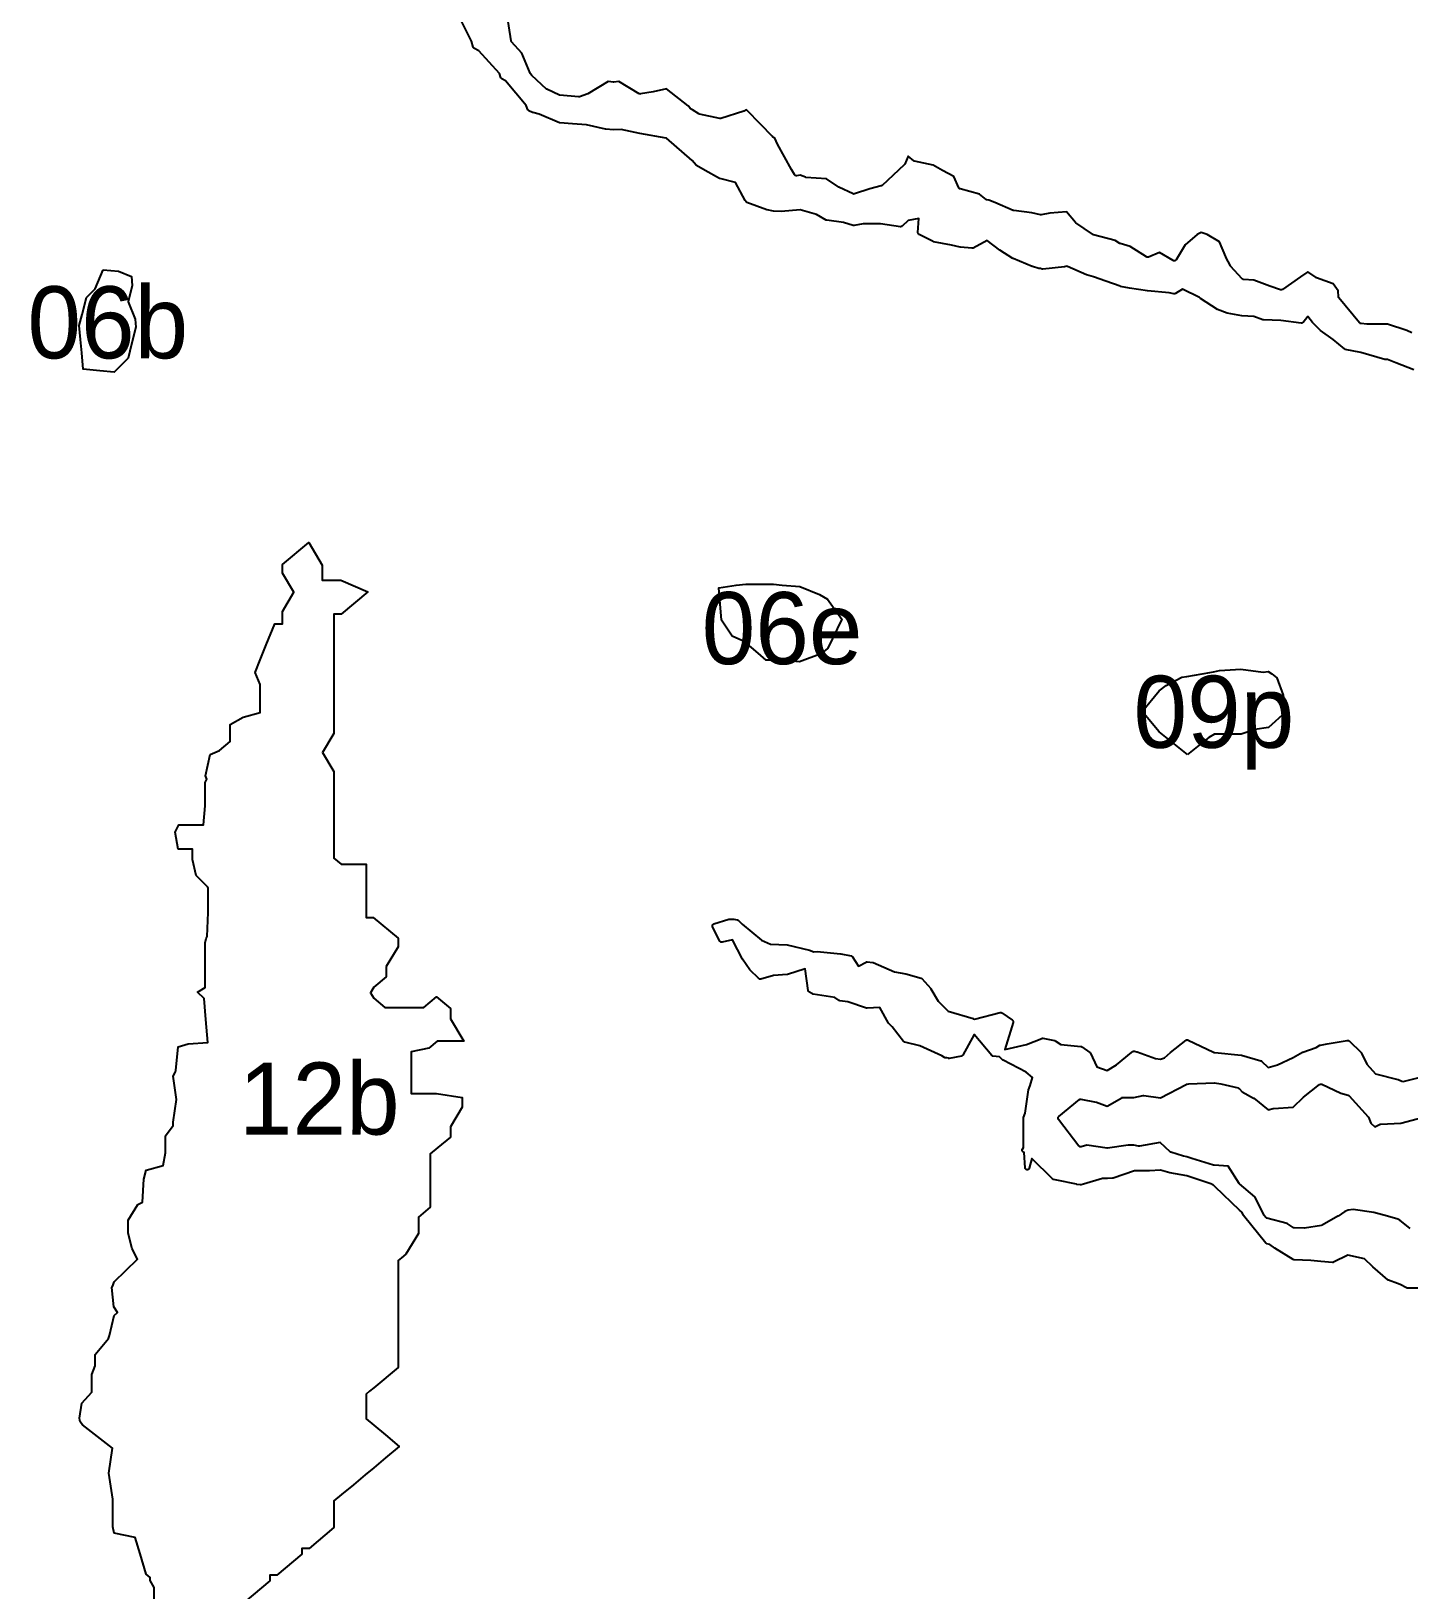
# Model space of a CAD drawing. Header units: millimetres. Extents: x 0 to 500, y 0 to 700.
# Drawn here: x 375.4 to 423.2, y 318.8 to 372.9 of the extents above; entities that cross this region are included whole.
import ezdxf
from ezdxf.enums import TextEntityAlignment as Align

# ---------------------------------------------------------------- set-up
doc = ezdxf.new("R2010")
doc.units = ezdxf.units.MM
doc.layers.add('CORTE', color=1, linetype='Continuous')
doc.layers.add('GRABADO', color=5, linetype='Continuous')

msp = doc.modelspace()

# ---------------------------------------------------------------- linework, layer by layer
at = {"layer": 'CORTE'}
for points in [[(423.335, 361.184), (422.706, 361.436), (422.477, 361.52), (422.42, 361.545), (422.338, 361.545), (422.33, 361.545), (422.323, 361.547), (421.491, 361.788), (420.954, 361.899), (420.949, 361.9), (420.943, 361.902), (420.935, 361.906), (420.926, 361.912), (420.536, 362.239), (420.093, 362.558), (420.089, 362.562), (420.085, 362.565), (419.823, 362.835), (419.656, 363.035), (419.49, 362.836), (419.485, 362.831), (419.476, 362.823), (419.467, 362.818), (419.461, 362.815), (419.455, 362.813), (419.445, 362.811), (419.433, 362.81), (419.426, 362.81), (418.724, 362.897), (418.116, 362.923), (418.108, 362.923), (418.101, 362.925), (418.097, 362.926), (417.788, 363.039), (417.366, 363.061), (417.362, 363.061), (416.858, 363.154), (416.852, 363.156), (416.527, 363.276), (416.522, 363.279), (416.518, 363.281), (415.927, 363.668), (415.923, 363.671), (415.918, 363.675), (415.912, 363.681), (415.909, 363.685), (415.9, 363.698), (415.31, 363.982), (415.063, 363.834), (415.057, 363.83), (415.048, 363.827), (415.043, 363.825), (415.038, 363.824), (415.032, 363.823), (415.022, 363.823), (415.012, 363.824), (414.842, 363.861), (414.094, 363.932), (414.093, 363.932), (413.468, 364.022), (413.466, 364.022), (413.154, 364.085), (413.149, 364.086), (412.643, 364.263), (412.222, 364.411), (411.982, 364.483), (411.977, 364.484), (411.316, 364.773), (411.309, 364.777), (411.301, 364.783), (411.216, 364.767), (411.213, 364.767), (410.466, 364.685), (410.46, 364.685), (410.453, 364.685), (410.449, 364.686), (410.442, 364.687), (410.383, 364.705), (410.342, 364.703), (410.336, 364.703), (410.327, 364.704), (410.321, 364.706), (410.1, 364.769), (410.096, 364.771), (409.435, 365.051), (409.43, 365.053), (409.427, 365.055), (408.973, 365.343), (408.97, 365.345), (408.533, 365.673), (408.04, 365.415), (408.034, 365.412), (408.028, 365.409), (408.021, 365.408), (408.013, 365.407), (408.006, 365.406), (408, 365.407), (407.604, 365.445), (407.599, 365.445), (407.297, 365.518), (406.672, 365.633), (406.668, 365.634), (406.659, 365.637), (406.653, 365.64), (406.169, 365.886), (406.163, 365.889), (406.156, 365.894), (406.152, 365.897), (406.145, 365.904), (406.137, 365.916), (406.132, 365.928), (406.129, 365.938), (406.128, 365.948), (406.128, 365.955), (406.165, 366.443), (405.796, 366.369), (405.578, 366.174), (405.576, 366.172), (405.569, 366.166), (405.559, 366.162), (405.555, 366.16), (405.549, 366.158), (405.539, 366.156), (405.532, 366.155), (405.527, 366.155), (405.521, 366.156), (404.829, 366.26), (404.234, 366.26), (403.923, 366.195), (403.915, 366.194), (403.903, 366.194), (403.893, 366.195), (403.887, 366.197), (403.545, 366.296), (402.969, 366.379), (402.964, 366.38), (402.957, 366.382), (402.95, 366.385), (402.946, 366.387), (402.608, 366.581), (402.048, 366.738), (401.385, 366.685), (401.381, 366.685), (401.123, 366.695), (401.118, 366.695), (400.901, 366.735), (400.897, 366.735), (400.892, 366.737), (400.198, 366.995), (400.191, 366.999), (400.185, 367.003), (400.179, 367.007), (400.174, 367.012), (400.169, 367.018), (400.166, 367.023), (400.14, 367.063), (400.138, 367.066), (399.805, 367.694), (399.258, 367.825), (399.253, 367.827), (399.243, 367.83), (398.743, 368.11), (398.449, 368.275), (398.445, 368.277), (398.437, 368.283), (398.432, 368.288), (398.43, 368.291), (398.296, 368.451), (397.411, 369.224), (397.402, 369.228), (397.4, 369.229), (396.483, 369.386), (395.833, 369.534), (395.573, 369.522), (395.569, 369.522), (395.298, 369.535), (395.291, 369.535), (394.633, 369.688), (394.14, 369.726), (393.711, 369.76), (393.703, 369.761), (393.697, 369.762), (393.692, 369.764), (392.988, 370.063), (392.774, 370.115), (392.767, 370.117), (392.761, 370.12), (392.633, 370.181), (392.629, 370.183), (392.619, 370.189), (392.61, 370.199), (392.603, 370.206), (392.6, 370.212), (392.598, 370.216), (392.536, 370.359), (391.817, 371.221), (391.696, 371.285), (391.69, 371.288), (391.679, 371.297), (391.671, 371.307), (391.666, 371.315), (391.662, 371.323), (391.609, 371.471), (390.892, 372.262), (390.727, 372.349), (390.719, 372.354), (390.711, 372.362), (390.707, 372.367), (390.704, 372.37), (390.699, 372.379), (390.694, 372.39), (390.637, 372.596), (390.305, 373.267)], [(379.636, 318.231), (379.636, 318.928), (379.49, 319.171), (379.49, 319.279), (379.353, 319.392), (379.141, 320.097), (378.973, 320.659), (378.242, 320.81), (378.2, 321.038), (378.2, 321.941), (378.198, 321.964), (378.195, 321.993), (378.065, 322.898), (378.19, 323.766), (378.189, 323.767), (377.141, 324.574), (377.069, 324.675), (377.059, 324.737), (377.045, 324.811), (377.125, 325.321), (377.471, 325.705), (377.471, 326.326), (377.588, 326.617), (377.588, 327.02), (378.048, 327.567), (378.086, 327.674), (378.239, 328.374), (378.356, 328.472), (378.234, 328.675), (378.161, 329.342), (378.206, 329.417), (378.211, 329.428), (378.24, 329.536), (379.051, 330.323), (378.865, 330.684), (378.735, 331.226), (378.735, 331.675), (379.061, 332.219), (379.233, 332.303), (379.27, 333.099), (379.358, 333.416), (379.945, 333.58), (380.02, 334.02), (380.02, 334.603), (380.295, 334.965), (380.295, 335.079), (380.406, 335.866), (380.292, 336.672), (380.368, 336.822), (380.384, 336.869), (380.46, 337.696), (380.81, 337.794), (381.497, 337.841), (381.429, 338.639), (381.367, 339.368), (381.138, 339.585), (381.407, 339.748), (381.407, 341.297), (381.432, 341.451), (381.475, 341.524), (381.507, 342.352), (381.507, 343.205), (381.491, 343.231), (381.091, 343.642), (380.958, 344.195), (380.958, 344.548), (380.468, 344.548), (380.357, 345.141), (380.483, 345.4), (381.34, 345.4), (381.406, 346.06), (381.406, 346.866), (381.463, 346.985), (381.415, 347.099), (381.577, 347.841), (381.895, 347.974), (382.267, 348.287), (382.267, 348.88), (382.725, 349.134), (383.308, 349.295), (383.308, 350.272), (383.14, 350.688), (383.313, 351.118), (383.522, 351.642), (383.814, 352.372), (384.083, 352.372), (384.083, 352.805), (384.478, 353.467), (384.083, 354.129), (384.083, 354.429), (384.996, 355.19), (385.463, 354.414), (385.463, 353.885), (386.103, 353.885), (387.05, 353.489), (386.116, 352.71), (385.871, 352.71), (385.871, 348.571), (385.475, 347.909), (385.871, 347.247), (385.871, 344.239), (386.116, 344.035), (386.983, 344.035), (386.983, 342.182), (387.227, 342.182), (388.094, 341.46), (388.094, 341.16), (387.686, 340.478), (387.686, 340.12), (387.258, 339.766), (387.141, 339.572), (387.258, 339.378), (387.638, 339.063), (388.985, 339.063), (389.423, 339.426), (389.909, 339.024), (389.909, 338.666), (390.375, 337.888), (389.45, 337.888), (389.164, 337.65), (388.551, 337.521), (388.551, 336.078), (389.429, 336.078), (390.317, 335.93), (390.317, 335.602), (390.317, 335.602), (389.909, 334.919), (389.909, 334.562), (389.471, 334.2), (389.206, 333.979), (389.206, 332.126), (388.798, 331.783), (388.798, 331.214), (388.369, 330.502), (388.213, 330.373), (388.094, 330.273), (388.094, 326.568), (387.248, 325.863), (387.101, 325.741), (386.983, 325.642), (386.983, 324.785), (387.248, 324.564), (387.659, 324.224), (388.136, 323.824), (387.659, 323.424), (387.248, 323.084), (386.956, 322.84), (386.548, 322.497), (386.136, 322.157), (385.871, 321.936), (385.871, 321.01), (385.004, 320.287), (384.759, 320.287), (384.759, 320.083), (383.892, 319.361), (383.648, 319.361), (383.648, 319.157), (382.781, 318.434)], [(423.776, 329.323), (423.108, 329.323), (423.101, 329.323), (423.092, 329.325), (423.088, 329.326), (423.081, 329.328), (423.075, 329.331), (422.86, 329.446), (422.771, 329.477), (422.453, 329.59), (422.449, 329.592), (422.44, 329.596), (422.433, 329.602), (421.913, 330.056), (421.624, 330.34), (421.047, 330.462), (420.55, 330.216), (420.544, 330.214), (420.538, 330.212), (420.53, 330.21), (420.524, 330.209), (420.518, 330.209), (420.514, 330.209), (420.104, 330.247), (419.757, 330.279), (419.179, 330.305), (419.173, 330.305), (419.167, 330.306), (419.16, 330.308), (419.153, 330.311), (419.146, 330.315), (418.512, 330.709), (418.333, 330.83), (418.235, 330.856), (418.231, 330.857), (418.225, 330.86), (418.217, 330.864), (418.214, 330.867), (418.208, 330.871), (418.202, 330.877), (417.426, 331.838), (417.422, 331.844), (417.419, 331.849), (417.367, 331.951), (417.283, 332.023), (417.281, 332.024), (416.439, 332.84), (416.372, 332.899), (416.366, 332.9), (416.357, 332.903), (416.349, 332.907), (416.343, 332.911), (416.337, 332.916), (416.333, 332.92), (416.323, 332.93), (415.461, 333.219), (414.869, 333.318), (414.864, 333.319), (414.544, 333.417), (414.161, 333.394), (413.64, 333.394), (412.897, 333.133), (412.891, 333.132), (412.885, 333.13), (412.88, 333.13), (412.702, 333.123), (412.699, 333.123), (412.536, 333.129), (411.878, 332.923), (411.874, 332.922), (411.787, 332.904), (411.78, 332.904), (411.773, 332.903), (411.767, 332.904), (411.638, 332.921), (411.635, 332.922), (410.951, 333.064), (410.83, 333.09), (410.824, 333.091), (410.818, 333.094), (410.813, 333.096), (410.806, 333.1), (410.801, 333.104), (410.797, 333.107), (410.085, 333.813), (409.992, 333.478), (409.989, 333.469), (409.985, 333.463), (409.98, 333.456), (409.972, 333.447), (409.965, 333.441), (409.957, 333.436), (409.952, 333.434), (409.946, 333.432), (409.938, 333.429), (409.932, 333.428), (409.925, 333.428), (409.917, 333.428), (409.909, 333.429), (409.902, 333.43), (409.896, 333.432), (409.89, 333.434), (409.882, 333.439), (409.871, 333.447), (409.864, 333.454), (409.861, 333.458), (409.857, 333.464), (409.854, 333.47), (409.85, 333.478), (409.849, 333.483), (409.847, 333.491), (409.819, 334.024), (409.785, 334.041), (409.78, 334.044), (409.773, 334.049), (409.764, 334.058), (409.755, 334.071), (409.751, 334.079), (409.749, 334.084), (409.748, 334.088), (409.746, 334.098), (409.746, 334.114), (409.748, 334.128), (409.751, 334.136), (409.755, 334.143), (409.79, 334.197), (409.79, 335.224), (409.792, 335.235), (409.794, 335.243), (409.848, 335.388), (409.97, 336.195), (409.97, 336.195), (409.971, 336.2), (410.018, 336.353), (410.102, 336.626), (409.879, 336.816), (409.085, 337.225), (409.08, 337.228), (409.074, 337.232), (409.07, 337.236), (408.961, 337.341), (408.732, 337.368), (408.727, 337.369), (408.722, 337.37), (408.713, 337.374), (408.703, 337.379), (408.697, 337.383), (408.691, 337.389), (408.081, 338.12), (407.686, 337.409), (407.684, 337.403), (407.677, 337.394), (407.67, 337.387), (407.659, 337.379), (407.653, 337.376), (407.646, 337.372), (407.636, 337.369), (407.215, 337.293), (407.204, 337.292), (407.195, 337.293), (407.191, 337.294), (407.131, 337.306), (407.087, 337.31), (407.083, 337.311), (407.075, 337.312), (407.069, 337.314), (407.062, 337.317), (407.056, 337.32), (406.964, 337.376), (406.191, 337.732), (405.673, 337.852), (405.668, 337.853), (405.661, 337.856), (405.654, 337.86), (405.65, 337.862), (405.642, 337.868), (405.636, 337.874), (405.634, 337.877), (405.234, 338.389), (405.115, 338.503), (405.112, 338.506), (405.108, 338.511), (405.105, 338.516), (404.805, 339.057), (404.366, 339.032), (404.36, 339.032), (404.351, 339.033), (404.345, 339.034), (404.341, 339.036), (403.7, 339.255), (403.425, 339.294), (403.419, 339.295), (403.412, 339.297), (403.406, 339.3), (403.4, 339.303), (403.395, 339.306), (403.252, 339.407), (402.498, 339.52), (402.493, 339.521), (402.485, 339.523), (402.477, 339.527), (402.472, 339.529), (402.35, 339.603), (402.34, 339.61), (402.333, 339.617), (402.33, 339.622), (402.326, 339.627), (402.323, 339.633), (402.32, 339.641), (402.319, 339.646), (402.317, 339.651), (402.214, 340.397), (401.604, 340.205), (401.596, 340.203), (401.59, 340.202), (401.113, 340.172), (400.678, 340.041), (400.673, 340.04), (400.665, 340.039), (400.658, 340.039), (400.651, 340.039), (400.643, 340.04), (400.636, 340.042), (400.629, 340.044), (400.622, 340.048), (400.619, 340.05), (400.613, 340.054), (400.607, 340.059), (400.298, 340.36), (400.295, 340.364), (400.292, 340.367), (400.044, 340.733), (400.044, 340.733), (400.042, 340.736), (399.692, 341.408), (399.336, 341.322), (399.331, 341.321), (399.324, 341.321), (399.316, 341.321), (399.309, 341.322), (399.304, 341.323), (399.297, 341.325), (399.289, 341.328), (399.281, 341.332), (399.276, 341.335), (399.272, 341.338), (399.266, 341.344), (399.26, 341.351), (399.257, 341.356), (399.255, 341.36), (399.007, 341.858), (399.002, 341.869), (399, 341.884), (399, 341.894), (399.002, 341.906), (399.005, 341.915), (399.008, 341.923), (399.014, 341.932), (399.018, 341.937), (399.022, 341.942), (399.031, 341.95), (399.04, 341.955), (399.046, 341.958), (399.051, 341.96), (399.573, 342.125), (399.578, 342.126), (399.585, 342.127), (399.591, 342.128), (399.596, 342.128), (399.737, 342.121), (399.743, 342.12), (399.862, 342.098), (399.866, 342.096), (399.872, 342.095), (399.88, 342.091), (399.885, 342.088), (399.892, 342.084), (400.034, 341.945), (400.697, 341.4), (401.015, 341.259), (401.59, 341.232), (401.593, 341.231), (401.598, 341.231), (402.364, 341.047), (402.367, 341.046), (402.521, 340.993), (402.63, 340.998), (402.636, 340.998), (403.447, 340.92), (403.45, 340.919), (403.81, 340.85), (403.815, 340.849), (403.823, 340.847), (403.833, 340.842), (403.839, 340.838), (403.843, 340.835), (403.85, 340.828), (403.855, 340.823), (403.857, 340.819), (404.064, 340.488), (404.328, 340.634), (404.333, 340.636), (404.341, 340.639), (404.349, 340.641), (404.356, 340.642), (404.362, 340.642), (404.368, 340.642), (404.563, 340.624), (404.568, 340.623), (404.575, 340.622), (404.581, 340.619), (405.312, 340.296), (405.706, 340.221), (405.709, 340.221), (406.237, 340.08), (406.242, 340.078), (406.251, 340.075), (406.26, 340.069), (406.268, 340.062), (406.574, 339.715), (406.578, 339.711), (406.582, 339.704), (406.836, 339.273), (407.181, 338.936), (408.051, 338.675), (408.057, 338.673), (408.062, 338.67), (408.089, 338.655), (408.977, 338.881), (408.983, 338.882), (408.991, 338.883), (408.998, 338.883), (409.005, 338.882), (409.012, 338.881), (409.019, 338.879), (409.024, 338.877), (409.033, 338.873), (409.037, 338.87), (409.406, 338.615), (409.412, 338.611), (409.418, 338.604), (409.42, 338.602), (409.425, 338.597), (409.43, 338.588), (409.436, 338.574), (409.438, 338.559), (409.438, 338.549), (409.437, 338.539), (409.435, 338.533), (409.147, 337.596), (409.899, 337.777), (410.427, 337.988), (410.432, 337.989), (410.439, 337.991), (410.443, 337.991), (410.452, 337.992), (410.461, 337.991), (410.464, 337.991), (410.863, 337.911), (410.869, 337.91), (410.875, 337.908), (410.881, 337.905), (410.886, 337.902), (411.092, 337.779), (411.783, 337.703), (411.79, 337.702), (411.799, 337.7), (411.803, 337.698), (411.808, 337.696), (411.814, 337.692), (412.09, 337.502), (412.094, 337.498), (412.1, 337.493), (412.104, 337.488), (412.108, 337.482), (412.111, 337.476), (412.339, 337.004), (412.693, 336.874), (413.024, 337.064), (413.544, 337.501), (413.549, 337.504), (413.59, 337.529), (413.599, 337.534), (413.611, 337.537), (413.616, 337.538), (413.622, 337.539), (413.631, 337.539), (413.638, 337.538), (413.643, 337.537), (413.729, 337.515), (413.732, 337.514), (414.375, 337.283), (414.544, 337.266), (414.678, 337.313), (414.892, 337.498), (414.893, 337.499), (415.433, 337.921), (415.438, 337.925), (415.445, 337.928), (415.452, 337.932), (415.461, 337.934), (415.468, 337.936), (415.476, 337.937), (415.483, 337.937), (415.49, 337.936), (415.498, 337.935), (415.504, 337.932), (415.509, 337.93), (416.387, 337.509), (416.407, 337.498), (416.412, 337.498), (416.418, 337.497), (416.434, 337.495), (417.342, 337.408), (417.346, 337.407), (417.351, 337.406), (418.029, 337.211), (418.035, 337.208), (418.041, 337.205), (418.045, 337.203), (418.053, 337.198), (418.28, 336.973), (418.605, 337.065), (419.15, 337.327), (419.474, 337.508), (419.48, 337.511), (419.485, 337.513), (419.947, 337.668), (420.073, 337.748), (420.077, 337.749), (420.082, 337.752), (420.09, 337.755), (420.097, 337.756), (420.332, 337.797), (421.026, 337.916), (421.031, 337.916), (421.039, 337.917), (421.047, 337.916), (421.052, 337.915), (421.059, 337.914), (421.067, 337.911), (421.072, 337.908), (421.08, 337.904), (421.085, 337.9), (421.088, 337.897), (421.503, 337.494), (421.51, 337.486), (421.515, 337.478), (421.702, 337.095), (422.005, 336.758), (422.78, 336.559), (422.785, 336.558), (422.789, 336.556), (422.913, 336.503), (422.961, 336.493), (423.799, 336.694)]]:
    msp.add_lwpolyline(points, dxfattribs=at)
for points in [[(377.862, 364.656), (378.392, 364.61), (378.84, 364.426), (378.868, 364.112), (378.726, 363.549), (378.974, 362.951), (378.999, 362.671), (378.851, 362.084), (378.728, 361.592), (378.246, 361.11), (377.745, 361.154), (377.173, 361.206), (377.121, 361.778), (377.08, 362.243), (377.035, 362.721), (377.13, 363.105), (377.28, 363.7), (377.58, 364), (377.862, 364.656)], [(402.025, 351.054), (401.265, 351.127), (401.093, 351.107), (400.868, 351.107), (400.591, 351.356), (400.122, 351.746), (399.681, 351.949), (399.315, 352.499), (399.222, 353.62), (399.824, 353.71), (400.158, 353.75), (401.063, 353.75), (401.096, 353.744), (401.12, 353.744), (401.423, 353.711), (402.032, 353.67), (402.718, 353.395), (402.993, 353.23), (403.484, 352.531), (403.002, 351.532), (402.91, 351.452), (402.79, 351.347), (402.025, 351.054)], [(415.477, 347.841), (415.072, 348.165), (414.731, 348.438), (414.498, 348.624), (413.905, 349.336), (414.498, 350.047), (414.737, 350.238), (415.285, 350.519), (415.464, 350.55), (416.254, 350.685), (416.389, 350.709), (416.586, 350.754), (417.332, 350.803), (418.111, 350.699), (418.275, 350.713), (418.402, 350.632), (418.581, 350.494), (418.801, 349.9), (418.884, 349.307), (418.289, 348.772), (417.815, 348.701), (417.342, 348.539), (416.421, 348.539), (416.217, 348.433), (415.882, 348.165), (415.477, 347.841)]]:
    msp.add_lwpolyline(points, close=True, dxfattribs=at)
at = {"layer": 'GRABADO'}
for points in [[(423.266, 362.469), (423.086, 362.548), (422.423, 362.775), (421.699, 362.775), (421.501, 362.793), (421.497, 362.794), (421.487, 362.796), (421.479, 362.799), (421.475, 362.801), (421.467, 362.806), (421.456, 362.814), (421.451, 362.82), (420.73, 363.685), (420.724, 363.695), (420.72, 363.704), (420.717, 363.714), (420.716, 363.723), (420.703, 363.935), (420.535, 364.167), (419.953, 364.382), (419.947, 364.385), (419.94, 364.389), (419.656, 364.59), (419.407, 364.413), (419.407, 364.412), (418.773, 363.978), (418.768, 363.974), (418.757, 363.969), (418.751, 363.967), (418.743, 363.965), (418.737, 363.964), (418.73, 363.964), (418.72, 363.965), (418.713, 363.966), (418.708, 363.967), (418.343, 364.092), (417.788, 364.304), (417.43, 364.324), (417.425, 364.324), (417.416, 364.326), (417.409, 364.328), (417.403, 364.331), (417.398, 364.333), (417.389, 364.339), (417.383, 364.344), (417.381, 364.347), (416.979, 364.789), (416.972, 364.796), (416.809, 365.103), (416.808, 365.106), (416.59, 365.628), (416.165, 365.884), (415.955, 365.949), (415.82, 365.889), (415.397, 365.526), (415.088, 365.008), (415.084, 365.001), (415.076, 364.992), (415.069, 364.986), (415.061, 364.982), (415.051, 364.976), (415.036, 364.973), (415.027, 364.972), (415.022, 364.972), (415.012, 364.973), (415, 364.976), (414.991, 364.98), (414.986, 364.982), (414.515, 365.265), (414.127, 365.103), (414.122, 365.101), (414.112, 365.098), (414.105, 365.097), (414.098, 365.097), (414.093, 365.097), (414.086, 365.098), (414.076, 365.1), (414.071, 365.102), (414.063, 365.105), (413.489, 365.465), (413.148, 365.574), (413.144, 365.575), (413.138, 365.578), (412.969, 365.673), (412.225, 365.871), (412.218, 365.873), (412.208, 365.878), (412.202, 365.882), (412.198, 365.885), (412.189, 365.893), (411.606, 366.288), (411.603, 366.291), (411.596, 366.296), (411.286, 366.669), (410.703, 366.63), (410.408, 366.564), (410.403, 366.563), (410.396, 366.562), (410.39, 366.562), (410.382, 366.563), (410.376, 366.564), (410.079, 366.631), (409.456, 366.719), (409.449, 366.72), (409.442, 366.722), (409.439, 366.723), (408.798, 366.994), (408.585, 367.071), (408.522, 367.085), (408.517, 367.086), (408.51, 367.089), (408.504, 367.092), (408.497, 367.096), (408.26, 367.29), (407.593, 367.468), (407.587, 367.469), (407.582, 367.472), (407.576, 367.475), (407.565, 367.482), (407.558, 367.49), (407.552, 367.497), (407.546, 367.506), (407.372, 367.902), (406.983, 368.109), (406.982, 368.11), (406.66, 368.291), (406.014, 368.428), (406.009, 368.43), (406.002, 368.432), (405.996, 368.435), (405.99, 368.439), (405.985, 368.443), (405.79, 368.598), (405.673, 368.329), (405.669, 368.321), (405.661, 368.311), (405.45, 368.121), (404.884, 367.584), (404.88, 367.581), (404.875, 367.577), (404.866, 367.572), (404.859, 367.57), (404.855, 367.568), (404.459, 367.468), (403.93, 367.292), (403.925, 367.291), (403.92, 367.29), (403.911, 367.288), (403.898, 367.289), (403.887, 367.291), (403.881, 367.294), (403.877, 367.295), (403.386, 367.525), (403.381, 367.528), (402.956, 367.814), (402.24, 367.868), (402.235, 367.869), (402.231, 367.87), (402.225, 367.871), (402.046, 367.94), (401.916, 367.926), (401.909, 367.926), (401.902, 367.926), (401.898, 367.927), (401.888, 367.928), (401.875, 367.934), (401.863, 367.942), (401.853, 367.95), (401.847, 367.959), (401.844, 367.964), (401.746, 368.139), (401.259, 369.018), (401.16, 369.23), (401.12, 369.247), (401.114, 369.25), (401.109, 369.254), (401.106, 369.256), (401.1, 369.261), (401.096, 369.266), (401.073, 369.293), (400.682, 369.707), (400.186, 370.21), (400.099, 370.17), (400.095, 370.168), (399.296, 369.907), (399.291, 369.906), (399.285, 369.905), (399.277, 369.905), (399.267, 369.905), (399.261, 369.906), (398.555, 370.06), (398.548, 370.062), (398.537, 370.067), (398.531, 370.07), (398.313, 370.214), (398.242, 370.248), (398.233, 370.254), (398.226, 370.261), (398.222, 370.264), (398.155, 370.345), (397.405, 370.945), (396.942, 370.84), (396.941, 370.839), (396.506, 370.761), (396.497, 370.76), (396.486, 370.761), (396.475, 370.764), (396.465, 370.767), (396.459, 370.771), (395.754, 371.194), (395.579, 371.171), (395.574, 371.17), (395.568, 371.17), (395.563, 371.171), (395.388, 371.194), (394.682, 370.771), (394.68, 370.769), (394.674, 370.767), (394.389, 370.664), (394.382, 370.662), (394.376, 370.661), (394.367, 370.66), (394.359, 370.66), (393.71, 370.716), (393.705, 370.716), (393.7, 370.717), (393.692, 370.72), (393.252, 370.927), (393.248, 370.929), (393.241, 370.934), (392.739, 371.399), (392.736, 371.403), (392.686, 371.463), (392.681, 371.468), (392.676, 371.478), (392.386, 372.173), (392.033, 372.572), (392.028, 372.577), (392.019, 372.592), (392.016, 372.603), (392.015, 372.607), (391.853, 373.645)], [(423.208, 331.39), (422.85, 331.676), (422.778, 331.711), (422.42, 331.812), (421.948, 331.945), (421.234, 332.046), (421.056, 332.025), (420.938, 331.978), (420.704, 331.822), (420.702, 331.82), (420.148, 331.504), (420.145, 331.502), (420.137, 331.499), (420.129, 331.497), (420.125, 331.496), (419.542, 331.396), (419.536, 331.395), (419.528, 331.395), (419.181, 331.412), (419.175, 331.412), (419.167, 331.414), (419.162, 331.415), (419.156, 331.417), (419.148, 331.421), (418.941, 331.56), (418.236, 331.745), (418.232, 331.746), (418.225, 331.749), (418.217, 331.754), (418.213, 331.757), (418.207, 331.761), (418.202, 331.767), (418.145, 331.838), (418.14, 331.844), (418.137, 331.849), (417.815, 332.488), (417.284, 332.94), (417.279, 332.945), (417.275, 332.95), (417.273, 332.953), (417.272, 332.954), (416.891, 333.556), (416.401, 333.584), (416.397, 333.584), (416.39, 333.585), (416.384, 333.587), (415.637, 333.822), (415.636, 333.822), (415.461, 333.881), (415.353, 333.899), (415.348, 333.9), (414.905, 334.036), (414.905, 334.036), (414.899, 334.038), (414.894, 334.041), (414.89, 334.043), (414.883, 334.048), (414.878, 334.052), (414.53, 334.374), (413.811, 334.241), (413.805, 334.24), (413.8, 334.24), (413.795, 334.24), (413.788, 334.241), (413.782, 334.242), (413.617, 334.286), (413.421, 334.286), (412.711, 334.18), (412.705, 334.18), (412.695, 334.18), (412.69, 334.18), (411.991, 334.285), (411.793, 334.225), (411.787, 334.224), (411.78, 334.223), (411.774, 334.223), (411.767, 334.223), (411.758, 334.224), (411.751, 334.226), (411.743, 334.229), (411.737, 334.233), (411.731, 334.236), (411.725, 334.241), (411.719, 334.246), (411.715, 334.251), (411.004, 335.176), (411.002, 335.18), (410.998, 335.185), (410.995, 335.194), (410.993, 335.199), (410.992, 335.205), (410.991, 335.214), (410.991, 335.226), (410.994, 335.241), (410.997, 335.248), (410.999, 335.253), (411.005, 335.263), (411.009, 335.267), (411.012, 335.272), (411.017, 335.276), (411.729, 335.861), (411.734, 335.864), (411.74, 335.867), (411.744, 335.869), (411.75, 335.872), (411.759, 335.874), (411.767, 335.875), (411.774, 335.876), (411.78, 335.875), (411.786, 335.875), (412.315, 335.774), (412.32, 335.773), (412.323, 335.772), (412.693, 335.637), (413.201, 335.928), (413.207, 335.931), (413.214, 335.933), (413.22, 335.935), (413.228, 335.937), (413.235, 335.937), (413.619, 335.937), (413.949, 336.003), (413.955, 336.003), (413.96, 336.004), (413.964, 336.004), (413.97, 336.003), (414.54, 335.918), (415.436, 336.389), (415.44, 336.391), (415.445, 336.394), (415.454, 336.398), (415.46, 336.4), (415.463, 336.4), (415.469, 336.402), (415.474, 336.402), (415.528, 336.405), (416.404, 336.444), (416.412, 336.444), (416.418, 336.443), (416.638, 336.404), (417.237, 336.267), (417.242, 336.266), (417.25, 336.263), (417.258, 336.258), (417.263, 336.255), (417.267, 336.252), (417.273, 336.247), (417.379, 336.128), (417.776, 335.909), (417.781, 335.906), (418.277, 335.509), (418.459, 335.55), (418.465, 335.551), (419.152, 335.597), (419.502, 335.947), (419.505, 335.95), (420.063, 336.385), (420.069, 336.39), (420.079, 336.395), (420.084, 336.397), (420.092, 336.4), (420.101, 336.402), (420.109, 336.402), (420.114, 336.402), (420.122, 336.402), (420.129, 336.4), (420.137, 336.398), (420.143, 336.395), (420.797, 336.081), (421.06, 336.013), (421.067, 336.01), (421.07, 336.009), (421.074, 336.007), (421.081, 336.002), (421.089, 335.996), (421.092, 335.992), (421.752, 335.269), (421.756, 335.265), (421.762, 335.256), (421.765, 335.251), (421.766, 335.248), (421.847, 335.044), (421.979, 334.914), (422.166, 335.006), (422.172, 335.009), (422.18, 335.011), (422.186, 335.013), (422.192, 335.013), (422.879, 335.049), (423.797, 335.289)]]:
    msp.add_lwpolyline(points, dxfattribs=at)

# ---------------------------------------------------------------- texts
for s, p in [('06b', (378.024, 362.836)), ('06e', (401.417, 352.224)), ('09p', (416.399, 349.321)), ('12b', (385.36, 335.898))]:
    msp.add_text(s, height=2.5, dxfattribs=at).set_placement(p, align=Align.MIDDLE_CENTER)

doc.saveas('drawing.dxf')
